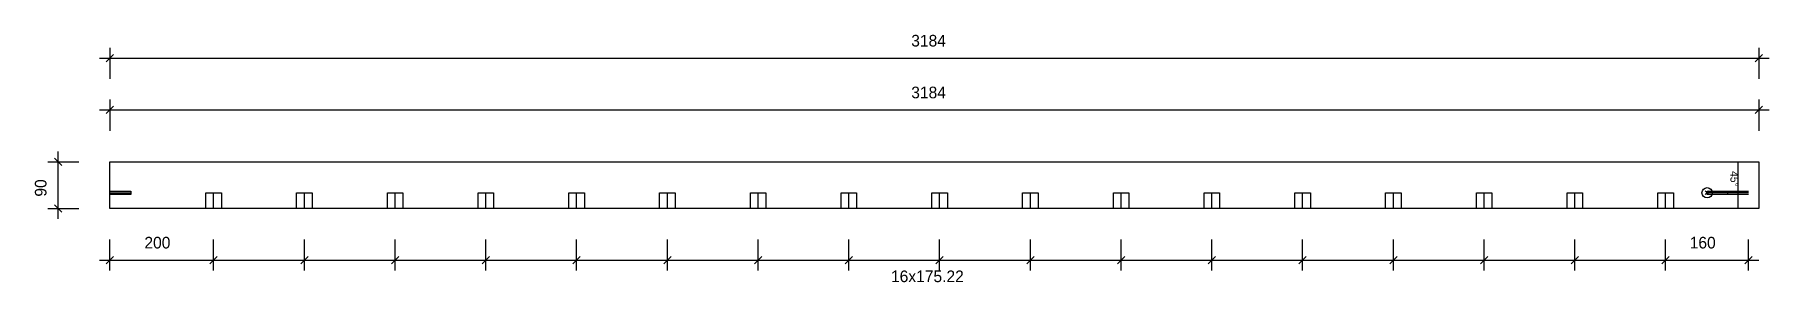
# Model space of a CAD drawing. Header units: millimetres. Extents: x -145 to 3204, y -143 to 335.
import ezdxf
from ezdxf.enums import TextEntityAlignment as Align

# ---------------------------------------------------------------- set-up
doc = ezdxf.new("R2010")
doc.units = ezdxf.units.MM
for name, color, linetype in [('CONTOUR', 7, 'CONTINUOUS'), ('CUT_MITRE', 7, 'CONTINUOUS'), ('DIMLINES', 7, 'CONTINUOUS'), ('DIMLINESTEXT', 7, 'CONTINUOUS'), ('DRILLINGSOTHER', 7, 'CONTINUOUS'), ('DRILLINGSSIDE', 7, 'CONTINUOUS')]:
    doc.layers.add(name, color=color, linetype=linetype)

msp = doc.modelspace()

# ---------------------------------------------------------------- linework, layer by layer
at = {"layer": 'CONTOUR', "color": 0, "linetype": '0'}
msp.add_lwpolyline([(3184.001, 0), (0, 0), (0, 90), (3184.001, 90), (3184.001, 0)], dxfattribs=at)
at = {"layer": 'CUT_MITRE', "color": 1, "linetype": '1'}
msp.add_lwpolyline([(3144.001, 0), (3144.001, 8), (3144.001, 45), (3144.001, 53), (3144.001, 90), (3152.001, 90), (3184.001, 90), (3184.001, 82), (3184.001, 41), (3184.001, 0), (3176.001, 0), (3144.001, 0)], dxfattribs=at)
at = {"layer": 'DIMLINES', "color": 0}
for p, q in [((0, 310), (0, 250)), ((3184.001, 310), (3184.001, 250)), ((-20, 290), (3204.001, 290)), ((7.071, 297.071), (-7.071, 282.929)), ((3191.072, 297.071), (3176.93, 282.929)), ((0, 210), (0, 150)), ((3184.001, 210), (3184.001, 150)), ((-20, 190), (3204.001, 190)), ((7.071, 197.071), (-7.071, 182.929)), ((3191.072, 197.071), (3176.93, 182.929)), ((-100, -20), (-100, 110)), ((-120, 90), (-60, 90)), ((-107.071, 97.071), (-92.929, 82.929)), ((-120, 0), (-60, 0)), ((-107.071, 7.071), (-92.929, -7.071)), ((0, -120), (0, -60)), ((200.222, -120), (200.222, -60)), ((375.445, -120), (375.445, -60)), ((550.667, -120), (550.667, -60)), ((725.889, -120), (725.889, -60)), ((901.111, -120), (901.111, -60)), ((1076.334, -120), (1076.334, -60)), ((1251.556, -120), (1251.556, -60)), ((1426.778, -120), (1426.778, -60)), ((1602.001, -120), (1602.001, -60)), ((1777.223, -120), (1777.223, -60)), ((1952.445, -120), (1952.445, -60)), ((2127.667, -120), (2127.667, -60)), ((2302.89, -120), (2302.89, -60)), ((2478.112, -120), (2478.112, -60)), ((2653.334, -120), (2653.334, -60)), ((2828.557, -120), (2828.557, -60)), ((3003.779, -120), (3003.779, -60)), ((3164.001, -120), (3164.001, -60)), ((-20, -100), (3184.001, -100)), ((7.071, -92.929), (-7.071, -107.071)), ((207.293, -92.929), (193.151, -107.071)), ((382.516, -92.929), (368.373, -107.071)), ((557.738, -92.929), (543.596, -107.071)), ((732.96, -92.929), (718.818, -107.071)), ((908.182, -92.929), (894.04, -107.071)), ((1083.405, -92.929), (1069.263, -107.071)), ((1258.627, -92.929), (1244.485, -107.071)), ((1433.849, -92.929), (1419.707, -107.071)), ((1609.072, -92.929), (1594.929, -107.071)), ((1784.294, -92.929), (1770.152, -107.071)), ((1959.516, -92.929), (1945.374, -107.071)), ((2134.738, -92.929), (2120.596, -107.071)), ((2309.961, -92.929), (2295.819, -107.071)), ((2485.183, -92.929), (2471.041, -107.071)), ((2660.405, -92.929), (2646.263, -107.071)), ((2835.628, -92.929), (2821.485, -107.071)), ((3010.85, -92.929), (2996.708, -107.071)), ((3171.072, -92.929), (3156.93, -107.071))]:
    msp.add_line(p, q, dxfattribs=at)
at = {"layer": 'DRILLINGSOTHER', "color": 3}
for p, q in [((3087.537, 33.536), (3080.466, 26.464)), ((3080.467, 33.536), (3087.536, 26.464))]:
    msp.add_line(p, q, dxfattribs=at)
msp.add_circle((3084.001, 30), 10, dxfattribs=at)
at = {"layer": 'DRILLINGSSIDE', "color": 3}
for p, q in [((0, 30), (40, 30)), ((200.222, 0), (200.222, 30)), ((375.445, 0), (375.445, 30)), ((550.667, 0), (550.667, 30)), ((725.889, 0), (725.889, 30)), ((901.111, 0), (901.111, 30)), ((1076.334, 0), (1076.334, 30)), ((1251.556, 0), (1251.556, 30)), ((1426.778, 0), (1426.778, 30)), ((1602.001, 0), (1602.001, 30)), ((1777.223, 0), (1777.223, 30)), ((1952.445, 0), (1952.445, 30)), ((2127.667, 0), (2127.667, 30)), ((2302.89, 0), (2302.89, 30)), ((2478.112, 0), (2478.112, 30)), ((2653.334, 0), (2653.334, 30)), ((2828.557, 0), (2828.557, 30)), ((3003.779, 0), (3003.779, 30)), ((3164.001, 30), (3084.001, 30)), ((3164.001, 30), (3124.001, 30))]:
    msp.add_line(p, q, dxfattribs=at)
at = {"layer": 'DRILLINGSSIDE', "color": 3, "linetype": '3'}
for points in [[(0, 33), (40, 33), (40, 27), (0, 27)], [(185.222, 0), (185.222, 30), (215.222, 30), (215.222, 0)], [(360.445, 0), (360.445, 30), (390.445, 30), (390.445, 0)], [(535.667, 0), (535.667, 30), (565.667, 30), (565.667, 0)], [(710.889, 0), (710.889, 30), (740.889, 30), (740.889, 0)], [(886.111, 0), (886.111, 30), (916.111, 30), (916.111, 0)], [(1061.334, 0), (1061.334, 30), (1091.334, 30), (1091.334, 0)], [(1236.556, 0), (1236.556, 30), (1266.556, 30), (1266.556, 0)], [(1411.778, 0), (1411.778, 30), (1441.778, 30), (1441.778, 0)], [(1587.001, 0), (1587.001, 30), (1617.001, 30), (1617.001, 0)], [(1762.223, 0), (1762.223, 30), (1792.223, 30), (1792.223, 0)], [(1937.445, 0), (1937.445, 30), (1967.445, 30), (1967.445, 0)], [(2112.667, 0), (2112.667, 30), (2142.667, 30), (2142.667, 0)], [(2287.89, 0), (2287.89, 30), (2317.89, 30), (2317.89, 0)], [(2463.112, 0), (2463.112, 30), (2493.112, 30), (2493.112, 0)], [(2638.334, 0), (2638.334, 30), (2668.334, 30), (2668.334, 0)], [(2813.557, 0), (2813.557, 30), (2843.557, 30), (2843.557, 0)], [(2988.779, 0), (2988.779, 30), (3018.779, 30), (3018.779, 0)], [(3164.001, 27), (3084.001, 27), (3084.001, 33), (3164.001, 33)], [(3164.001, 27), (3124.001, 27), (3124.001, 33), (3164.001, 33)]]:
    msp.add_lwpolyline(points, dxfattribs=at)

# ---------------------------------------------------------------- texts
at = {"layer": 'DIMLINESTEXT'}
for p in [(1547.197, 335), (1547.197, 235)]:
    msp.add_text('3184', height=22.5, dxfattribs=at).set_placement(p, align=Align.TOP_LEFT)
for s, height, rotation, p in [('45°', 15, 270, (3144.001, 72)), ('90', 22.5, 90, (-145, 22.598)), ('200', 22.5, -360, (66.509, -55)), ('160', 22.5, -360, (3050.288, -55)), ('16x175.22', 22.5, -360, (1508.076, -120))]:
    msp.add_text(s, height=height, rotation=rotation, dxfattribs=at).set_placement(p, align=Align.TOP_LEFT)

doc.saveas('drawing.dxf')
